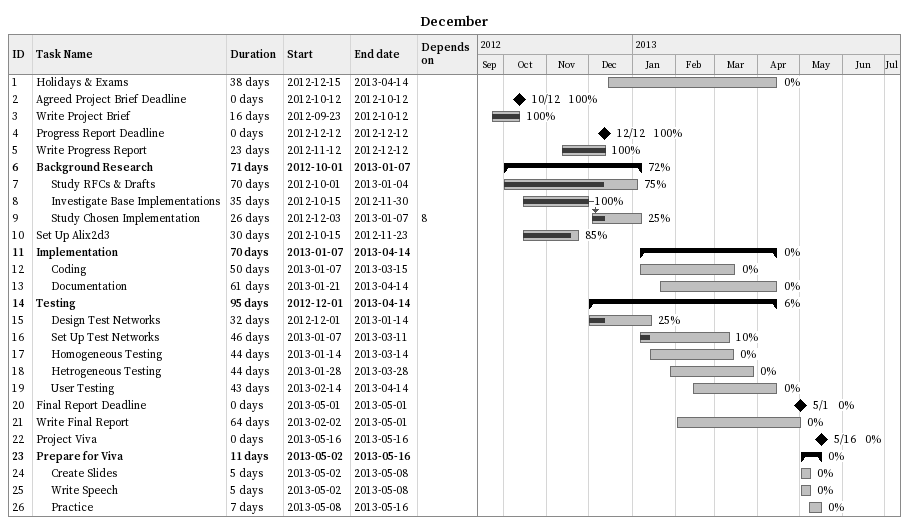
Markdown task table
December

| ID | Level | Task | Duration | Start | Finish | Predecessors | % complete |
|---|---|---|---|---|---|---|---|
| 1 | 1 | Holidays & Exams | 38d | 2012-12-15 | 2013-04-14 |  | 0 |
| 2 | 1 | Agreed Project Brief Deadline | 0d | 2012-10-12 | 2012-10-12 |  | 100 |
| 3 | 1 | Write Project Brief | 16d | 2012-09-23 | 2012-10-12 |  | 100 |
| 4 | 1 | Progress Report Deadline | 0d | 2012-12-12 | 2012-12-12 |  | 100 |
| 5 | 1 | Write Progress Report | 23d | 2012-11-12 | 2012-12-12 |  | 100 |
| 6 | 1 | **Background Research** | 71d | 2012-10-01 | 2013-01-07 |  | 72 |
| 7 | 2 | Study RFCs & Drafts | 70d | 2012-10-01 | 2013-01-04 |  | 75 |
| 8 | 2 | Investigate Base Implementations | 35d | 2012-10-15 | 2012-11-30 |  | 100 |
| 9 | 2 | Study Chosen Implementation | 26d | 2012-12-03 | 2013-01-07 | 8 | 25 |
| 10 | 1 | Set Up Alix2d3 | 30d | 2012-10-15 | 2012-11-23 |  | 85 |
| 11 | 1 | **Implementation** | 70d | 2013-01-07 | 2013-04-14 |  | 0 |
| 12 | 2 | Coding | 50d | 2013-01-07 | 2013-03-15 |  | 0 |
| 13 | 2 | Documentation | 61d | 2013-01-21 | 2013-04-14 |  | 0 |
| 14 | 1 | **Testing** | 95d | 2012-12-01 | 2013-04-14 |  | 6 |
| 15 | 2 | Design Test Networks | 32d | 2012-12-01 | 2013-01-14 |  | 25 |
| 16 | 2 | Set Up Test Networks | 46d | 2013-01-07 | 2013-03-11 |  | 10 |
| 17 | 2 | Homogeneous Testing | 44d | 2013-01-14 | 2013-03-14 |  | 0 |
| 18 | 2 | Hetrogeneous Testing | 44d | 2013-01-28 | 2013-03-28 |  | 0 |
| 19 | 2 | User Testing | 43d | 2013-02-14 | 2013-04-14 |  | 0 |
| 20 | 1 | Final Report Deadline | 0d | 2013-05-01 | 2013-05-01 |  | 0 |
| 21 | 1 | Write Final Report | 64d | 2013-02-02 | 2013-05-01 |  | 0 |
| 22 | 1 | Project Viva | 0d | 2013-05-16 | 2013-05-16 |  | 0 |
| 23 | 1 | **Prepare for Viva** | 11d | 2013-05-02 | 2013-05-16 |  | 0 |
| 24 | 2 | Create Slides | 5d | 2013-05-02 | 2013-05-08 |  | 0 |
| 25 | 2 | Write Speech | 5d | 2013-05-02 | 2013-05-08 |  | 0 |
| 26 | 2 | Practice | 7d | 2013-05-08 | 2013-05-16 |  | 0 |
